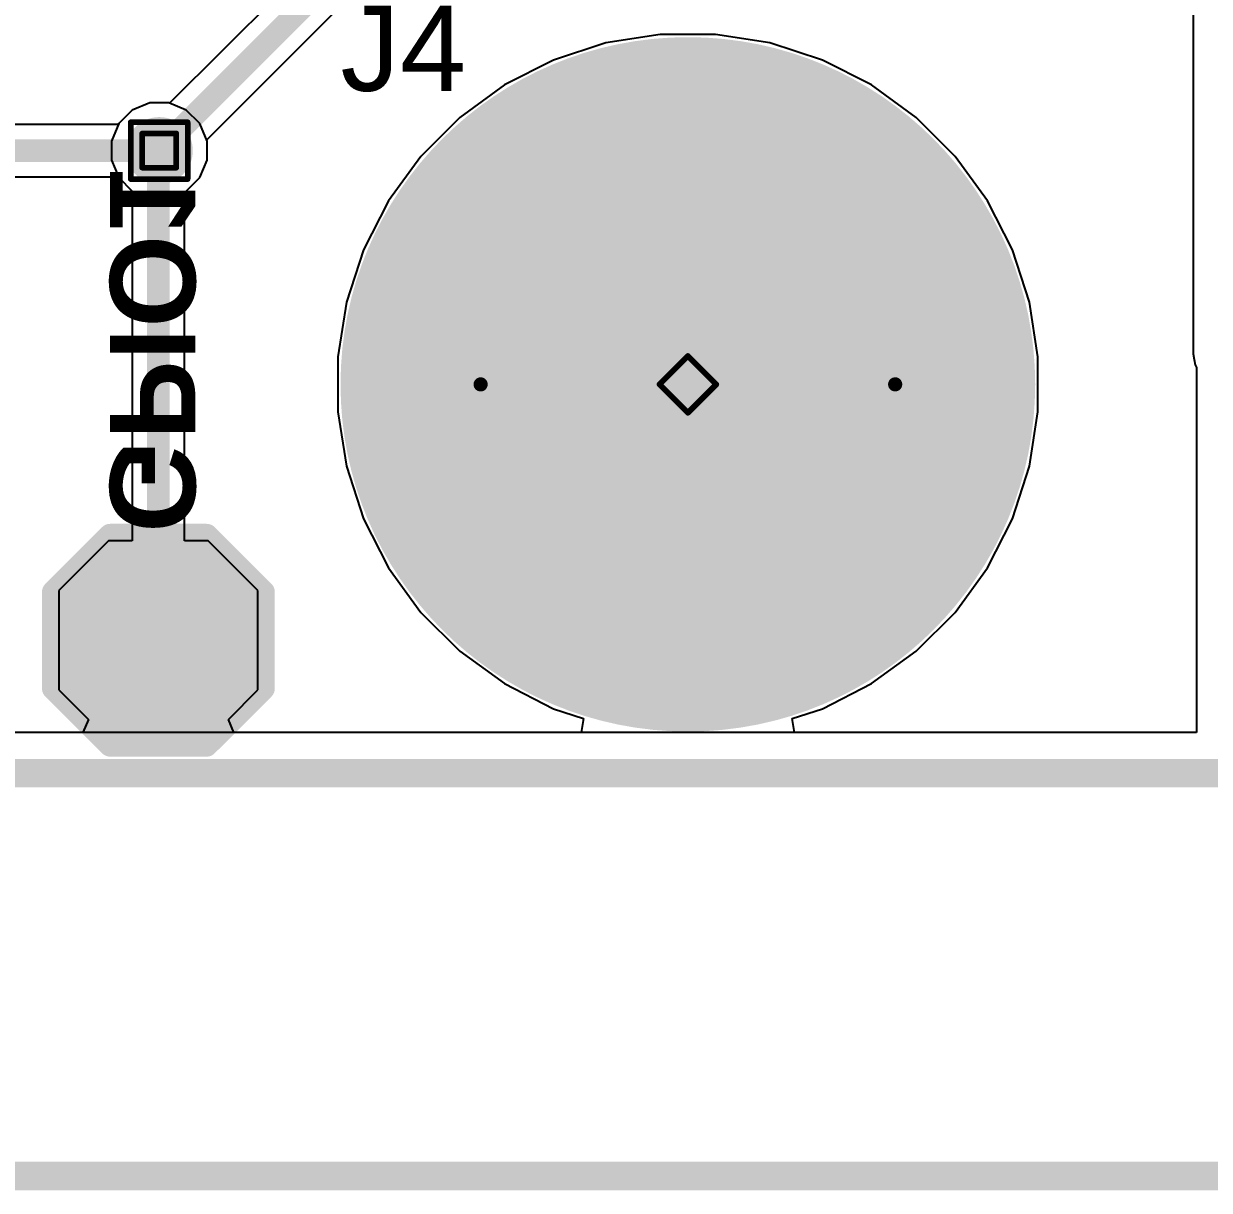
# Model space of a CAD drawing. Header units: inches. Extents: x -22 to 5433, y -13 to 5447.
# Drawn here: x 56.48 to 67.07, y -7.23 to 3.19 of the extents above; entities that cross this region are included whole.
import ezdxf

# ---------------------------------------------------------------- set-up
doc = ezdxf.new("R2010")
doc.units = ezdxf.units.IN
for name, color, linetype in [('Board_outline', 216, 'Continuous'), ('Bottom Layer', 5, 'Continuous'), ('Bottom Overlay', 54, 'Continuous'), ('Bottom Paste', 16, 'Continuous'), ('Bottom Solder', 6, 'Continuous'), ('Drill Drawing', 1, 'Continuous'), ('Ground', 16, 'Continuous'), ('Multi-Layer', 9, 'Continuous'), ('Pad Holes', 156, 'Continuous'), ('Power', 76, 'Continuous'), ('Top Layer', 1, 'Continuous'), ('Top Overlay', 2, 'Continuous'), ('Top Solder', 216, 'Continuous'), ('Via Holes', 16, 'Continuous')]:
    doc.layers.add(name, color=color, linetype=linetype)
doc.styles.add('Arial', font='', dxfattribs={"height": 0.2})
doc.styles.add('Arial_Bold', font='', dxfattribs={"height": 0.2})
doc.styles.get('Arial').set_extended_font_data('Arial')
doc.styles.get('Arial_Bold').set_extended_font_data('Arial', bold=True)

msp = doc.modelspace()

# ---------------------------------------------------------------- hatches: boundary and pattern name
at = {"layer": 'Bottom Layer'}
h = msp.add_hatch(color=5, dxfattribs=at)
edge = h.paths.add_edge_path()
edge.add_arc((62.412, -0.031), 3, 0, 360)
h = msp.add_hatch(color=5, dxfattribs=at)
edge = h.paths.add_edge_path()
edge.add_arc((57.691, 2.057), 0.3, 0, 360)
msp.add_hatch(color=5, dxfattribs=at).paths.add_polyline_path([(58.064, -1.555), (57.302, -1.555), (56.921, -1.936), (56.921, -2.698), (57.302, -3.079), (58.064, -3.079), (58.445, -2.698), (58.445, -1.936)])
at = {"layer": 'Bottom Paste'}
msp.add_hatch(color=16, dxfattribs=at).paths.add_polyline_path([(58.064, -1.555), (57.302, -1.555), (56.921, -1.936), (56.921, -2.698), (57.302, -3.079), (58.064, -3.079), (58.445, -2.698), (58.445, -1.936)])
at = {"layer": 'Bottom Solder'}
h = msp.add_hatch(color=6, dxfattribs=at)
edge = h.paths.add_edge_path()
edge.add_arc((62.412, -0.031), 3.102, 0, 360)
msp.add_hatch(color=6, dxfattribs=at).paths.add_polyline_path([(58.115, -1.453), (57.252, -1.453), (56.82, -1.885), (56.82, -2.749), (57.252, -3.18), (58.115, -3.18), (58.547, -2.749), (58.547, -1.885)])
at = {"layer": 'Ground'}
h = msp.add_hatch(color=16, dxfattribs=at)
edge = h.paths.add_edge_path()
edge.add_arc((62.412, -0.031), 3, 0, 360)
h = msp.add_hatch(color=16, dxfattribs=at)
edge = h.paths.add_edge_path()
edge.add_arc((57.691, 2.057), 0.3, 0, 360)
at = {"layer": 'Multi-Layer'}
h = msp.add_hatch(color=9, dxfattribs=at)
edge = h.paths.add_edge_path()
edge.add_arc((62.412, -0.031), 3, 0, 360)
at = {"layer": 'Pad Holes'}
h = msp.add_hatch(color=7, dxfattribs=at)
edge = h.paths.add_edge_path()
edge.add_arc((62.412, -0.031), 1.85, 0, 360)
at = {"layer": 'Power'}
h = msp.add_hatch(color=76, dxfattribs=at)
edge = h.paths.add_edge_path()
edge.add_arc((62.412, -0.031), 3, 0, 360)
h = msp.add_hatch(color=76, dxfattribs=at)
edge = h.paths.add_edge_path()
edge.add_arc((57.691, 2.057), 0.3, 0, 360)
at = {"layer": 'Top Layer'}
h = msp.add_hatch(color=1, dxfattribs=at)
edge = h.paths.add_edge_path()
edge.add_arc((62.412, -0.031), 3, 0, 360)
h = msp.add_hatch(color=1, dxfattribs=at)
edge = h.paths.add_edge_path()
edge.add_arc((57.691, 2.057), 0.3, 0, 360)
at = {"layer": 'Top Solder'}
h = msp.add_hatch(color=216, dxfattribs=at)
edge = h.paths.add_edge_path()
edge.add_arc((62.412, -0.031), 3.102, 0, 360)
at = {"layer": 'Via Holes'}
h = msp.add_hatch(color=7, dxfattribs=at)
edge = h.paths.add_edge_path()
edge.add_arc((57.691, 2.057), 0.15, 0, 360)

# ---------------------------------------------------------------- linework, layer by layer
at = {"layer": 'Board_outline'}
for points in [[(64.263, -0.031, 0.127, 0.127, 1), (60.561, -0.031, 0.127, 0.127, 1)], [(60.53, -0.031, 0.0635, 0.0635, 1), (60.593, -0.031, 0.0635, 0.0635, 1)], [(64.232, -0.031, 0.0635, 0.0635, 1), (64.295, -0.031, 0.0635, 0.0635, 1)]]:
    msp.add_lwpolyline(points, format="xyseb", close=True, dxfattribs=at)
msp.add_lwpolyline([(-4.689, -3.505, 0.254, 0.254, 0), (67.311, -3.505, 0.254, 0.254, 0)], format="xyseb", dxfattribs=at)
msp.add_lwpolyline([(-4.689, -3.505, 0.254, 0.254, 0), (67.311, -3.505, 0.254, 0.254, 0)], format="xyseb", dxfattribs=at)
at = {"layer": 'Bottom Layer'}
for p, q in [((66.924, 5.393), (66.924, 0.243)), ((57.606, 2.484), (57.449, 2.419)), ((57.776, 2.484), (57.606, 2.484)), ((57.932, 2.419), (57.776, 2.484)), ((57.449, 2.419), (57.329, 2.299)), ((58.053, 2.299), (57.932, 2.419)), ((57.329, 2.299), (57.264, 2.142)), ((58.118, 2.142), (58.053, 2.299)), ((57.264, 2.142), (57.264, 1.972)), ((58.118, 1.972), (58.118, 2.142)), ((57.264, 1.972), (57.329, 1.816)), ((58.053, 1.816), (58.118, 1.972)), ((57.329, 1.816), (57.449, 1.695)), ((57.932, 1.695), (58.053, 1.816)), ((57.449, 1.695), (57.45, 1.695)), ((57.45, 1.695), (57.45, -1.428)), ((57.916, 1.689), (57.932, 1.695)), ((57.916, -1.428), (57.916, 1.689)), ((66.924, 0.243), (66.934, 0.192)), ((66.934, 0.192), (66.944, 0.144)), ((66.944, 0.144), (66.954, 0.119)), ((66.954, 0.119), (66.954, -3.142)), ((57.239, -1.428), (56.794, -1.872)), ((57.45, -1.428), (57.239, -1.428)), ((58.128, -1.428), (57.916, -1.428)), ((58.572, -1.872), (58.128, -1.428)), ((56.794, -1.872), (56.794, -2.761)), ((58.572, -2.761), (58.572, -1.872)), ((56.794, -2.761), (57.058, -3.025)), ((58.309, -3.025), (58.572, -2.761)), ((57.058, -3.025), (57.01, -3.142)), ((58.357, -3.142), (58.309, -3.025)), ((57.01, -3.142), (55.921, -3.142)), ((66.954, -3.142), (58.357, -3.142))]:
    msp.add_line(p, q, dxfattribs=at)
msp.add_lwpolyline([(57.683, -2.317, 0.203, 0.203, 0), (57.683, 2.057, 0.203, 0.203, 0)], format="xyseb", dxfattribs=at)
for points in [[(57.633, 2.057, 0.102, 0.102, 1), (57.734, 2.057, 0.102, 0.102, 1)], [(57.633, -2.317, 0.102, 0.102, 1), (57.734, -2.317, 0.102, 0.102, 1)]]:
    msp.add_lwpolyline(points, format="xyseb", close=True, dxfattribs=at)
at = {"layer": 'Bottom Overlay'}
for points in [[(56.744, -1.885, 0.2, 0.2, 0), (57.252, -1.377, 0.2, 0.2, 0)], [(57.252, -1.377, 0.2, 0.2, 0), (58.115, -1.377, 0.2, 0.2, 0)], [(58.115, -1.377, 0.2, 0.2, 0), (58.623, -1.885, 0.2, 0.2, 0)], [(56.744, -2.749, 0.2, 0.2, 0), (56.744, -1.885, 0.2, 0.2, 0)], [(58.623, -2.749, 0.2, 0.2, 0), (58.623, -1.885, 0.2, 0.2, 0)], [(56.744, -2.749, 0.2, 0.2, 0), (57.252, -3.257, 0.2, 0.2, 0)], [(58.115, -3.257, 0.2, 0.2, 0), (58.623, -2.749, 0.2, 0.2, 0)], [(57.252, -3.257, 0.2, 0.2, 0), (58.115, -3.257, 0.2, 0.2, 0)]]:
    msp.add_lwpolyline(points, format="xyseb", dxfattribs=at)
for points in [[(57.202, -1.377, 0.1, 0.1, 1), (57.302, -1.377, 0.1, 0.1, 1)], [(57.202, -1.377, 0.1, 0.1, 1), (57.302, -1.377, 0.1, 0.1, 1)], [(58.065, -1.377, 0.1, 0.1, 1), (58.165, -1.377, 0.1, 0.1, 1)], [(58.065, -1.377, 0.1, 0.1, 1), (58.165, -1.377, 0.1, 0.1, 1)], [(56.694, -1.885, 0.1, 0.1, 1), (56.794, -1.885, 0.1, 0.1, 1)], [(56.694, -1.885, 0.1, 0.1, 1), (56.794, -1.885, 0.1, 0.1, 1)], [(58.573, -1.885, 0.1, 0.1, 1), (58.673, -1.885, 0.1, 0.1, 1)], [(58.573, -1.885, 0.1, 0.1, 1), (58.673, -1.885, 0.1, 0.1, 1)], [(56.694, -2.749, 0.1, 0.1, 1), (56.794, -2.749, 0.1, 0.1, 1)], [(56.694, -2.749, 0.1, 0.1, 1), (56.794, -2.749, 0.1, 0.1, 1)], [(58.573, -2.749, 0.1, 0.1, 1), (58.673, -2.749, 0.1, 0.1, 1)], [(58.573, -2.749, 0.1, 0.1, 1), (58.673, -2.749, 0.1, 0.1, 1)], [(57.202, -3.257, 0.1, 0.1, 1), (57.302, -3.257, 0.1, 0.1, 1)], [(57.202, -3.257, 0.1, 0.1, 1), (57.302, -3.257, 0.1, 0.1, 1)], [(58.065, -3.257, 0.1, 0.1, 1), (58.165, -3.257, 0.1, 0.1, 1)], [(58.065, -3.257, 0.1, 0.1, 1), (58.165, -3.257, 0.1, 0.1, 1)]]:
    msp.add_lwpolyline(points, format="xyseb", close=True, dxfattribs=at)
at = {"layer": 'Drill Drawing'}
for points in [[(57.437, 2.311, 0.0508, 0.0508, 0), (57.945, 2.311, 0.0508, 0.0508, 0)], [(57.437, 1.803, 0.0508, 0.0508, 0), (57.437, 2.311, 0.0508, 0.0508, 0)], [(57.945, 1.803, 0.0508, 0.0508, 0), (57.945, 2.311, 0.0508, 0.0508, 0)], [(57.538, 2.21, 0.0508, 0.0508, 0), (57.843, 2.21, 0.0508, 0.0508, 0)], [(57.538, 1.905, 0.0508, 0.0508, 0), (57.538, 2.21, 0.0508, 0.0508, 0)], [(57.843, 1.905, 0.0508, 0.0508, 0), (57.843, 2.21, 0.0508, 0.0508, 0)], [(57.538, 1.905, 0.0508, 0.0508, 0), (57.843, 1.905, 0.0508, 0.0508, 0)], [(57.437, 1.803, 0.0508, 0.0508, 0), (57.945, 1.803, 0.0508, 0.0508, 0)], [(62.158, -0.031, 0.0508, 0.0508, 0), (62.412, 0.223, 0.0508, 0.0508, 0)], [(62.412, 0.223, 0.0508, 0.0508, 0), (62.666, -0.031, 0.0508, 0.0508, 0)], [(62.158, -0.031, 0.0508, 0.0508, 0), (62.412, -0.285, 0.0508, 0.0508, 0)], [(62.412, -0.285, 0.0508, 0.0508, 0), (62.666, -0.031, 0.0508, 0.0508, 0)]]:
    msp.add_lwpolyline(points, format="xyseb", dxfattribs=at)
for points in [[(57.424, 2.311, 0.0254, 0.0254, 1), (57.449, 2.311, 0.0254, 0.0254, 1)], [(57.424, 2.311, 0.0254, 0.0254, 1), (57.449, 2.311, 0.0254, 0.0254, 1)], [(57.932, 2.311, 0.0254, 0.0254, 1), (57.957, 2.311, 0.0254, 0.0254, 1)], [(57.932, 2.311, 0.0254, 0.0254, 1), (57.957, 2.311, 0.0254, 0.0254, 1)], [(57.526, 2.21, 0.0254, 0.0254, 1), (57.551, 2.21, 0.0254, 0.0254, 1)], [(57.526, 2.21, 0.0254, 0.0254, 1), (57.551, 2.21, 0.0254, 0.0254, 1)], [(57.83, 2.21, 0.0254, 0.0254, 1), (57.856, 2.21, 0.0254, 0.0254, 1)], [(57.83, 2.21, 0.0254, 0.0254, 1), (57.856, 2.21, 0.0254, 0.0254, 1)], [(57.526, 1.905, 0.0254, 0.0254, 1), (57.551, 1.905, 0.0254, 0.0254, 1)], [(57.526, 1.905, 0.0254, 0.0254, 1), (57.551, 1.905, 0.0254, 0.0254, 1)], [(57.83, 1.905, 0.0254, 0.0254, 1), (57.856, 1.905, 0.0254, 0.0254, 1)], [(57.83, 1.905, 0.0254, 0.0254, 1), (57.856, 1.905, 0.0254, 0.0254, 1)], [(57.424, 1.803, 0.0254, 0.0254, 1), (57.449, 1.803, 0.0254, 0.0254, 1)], [(57.424, 1.803, 0.0254, 0.0254, 1), (57.449, 1.803, 0.0254, 0.0254, 1)], [(57.932, 1.803, 0.0254, 0.0254, 1), (57.957, 1.803, 0.0254, 0.0254, 1)], [(57.932, 1.803, 0.0254, 0.0254, 1), (57.957, 1.803, 0.0254, 0.0254, 1)], [(62.4, 0.223, 0.0254, 0.0254, 1), (62.425, 0.223, 0.0254, 0.0254, 1)], [(62.4, 0.223, 0.0254, 0.0254, 1), (62.425, 0.223, 0.0254, 0.0254, 1)], [(62.146, -0.031, 0.0254, 0.0254, 1), (62.171, -0.031, 0.0254, 0.0254, 1)], [(62.146, -0.031, 0.0254, 0.0254, 1), (62.171, -0.031, 0.0254, 0.0254, 1)], [(62.654, -0.031, 0.0254, 0.0254, 1), (62.679, -0.031, 0.0254, 0.0254, 1)], [(62.654, -0.031, 0.0254, 0.0254, 1), (62.679, -0.031, 0.0254, 0.0254, 1)], [(62.4, -0.285, 0.0254, 0.0254, 1), (62.425, -0.285, 0.0254, 0.0254, 1)], [(62.4, -0.285, 0.0254, 0.0254, 1), (62.425, -0.285, 0.0254, 0.0254, 1)]]:
    msp.add_lwpolyline(points, format="xyseb", close=True, dxfattribs=at)
at = {"layer": 'Ground'}
for p, q in [((66.924, 5.393), (66.924, 0.243)), ((57.606, 2.484), (57.449, 2.419)), ((57.776, 2.484), (57.606, 2.484)), ((57.932, 2.419), (57.776, 2.484)), ((57.449, 2.419), (57.329, 2.299)), ((58.053, 2.299), (57.932, 2.419)), ((57.329, 2.299), (57.264, 2.142)), ((58.118, 2.142), (58.053, 2.299)), ((57.264, 2.142), (57.264, 1.972)), ((58.118, 1.972), (58.118, 2.142)), ((57.264, 1.972), (57.329, 1.816)), ((58.053, 1.816), (58.118, 1.972)), ((57.329, 1.816), (57.449, 1.695)), ((57.932, 1.695), (58.053, 1.816)), ((57.449, 1.695), (57.606, 1.63)), ((57.776, 1.63), (57.932, 1.695)), ((57.606, 1.63), (57.776, 1.63)), ((66.924, 0.243), (66.934, 0.192)), ((66.934, 0.192), (66.944, 0.144)), ((66.944, 0.144), (66.954, 0.119)), ((66.954, 0.119), (66.954, -3.142)), ((66.954, -3.142), (-4.689, -3.142))]:
    msp.add_line(p, q, dxfattribs=at)
at = {"layer": 'Power'}
for p, q in [((66.924, 5.393), (66.924, 0.243)), ((58.903, 3.599), (57.784, 2.481)), ((58.114, 2.151), (59.301, 3.338)), ((62.166, 3.096), (61.68, 3.019)), ((62.659, 3.096), (62.166, 3.096)), ((63.145, 3.019), (62.659, 3.096)), ((61.68, 3.019), (61.212, 2.867)), ((63.613, 2.867), (63.145, 3.019)), ((61.212, 2.867), (60.773, 2.644)), ((64.051, 2.644), (63.613, 2.867)), ((60.773, 2.644), (60.375, 2.354)), ((64.45, 2.354), (64.051, 2.644)), ((57.606, 2.484), (57.449, 2.419)), ((57.776, 2.484), (57.606, 2.484)), ((57.784, 2.481), (57.776, 2.484)), ((57.449, 2.419), (57.329, 2.299)), ((60.375, 2.354), (60.027, 2.006)), ((64.798, 2.006), (64.45, 2.354)), ((57.325, 2.29), (47.068, 2.29)), ((57.329, 2.299), (57.325, 2.29)), ((58.118, 2.142), (58.114, 2.151)), ((58.118, 1.972), (58.118, 2.142)), ((58.053, 1.816), (58.118, 1.972)), ((60.027, 2.006), (59.738, 1.608)), ((65.087, 1.608), (64.798, 2.006)), ((55.765, 1.824), (57.325, 1.824)), ((57.325, 1.824), (57.329, 1.816)), ((57.329, 1.816), (57.449, 1.695)), ((57.932, 1.695), (58.053, 1.816)), ((57.449, 1.695), (57.606, 1.63)), ((57.776, 1.63), (57.932, 1.695)), ((57.606, 1.63), (57.776, 1.63)), ((59.738, 1.608), (59.514, 1.17)), ((65.31, 1.17), (65.087, 1.608)), ((59.514, 1.17), (59.362, 0.702)), ((65.462, 0.702), (65.31, 1.17)), ((59.362, 0.702), (59.285, 0.215)), ((65.539, 0.215), (65.462, 0.702)), ((59.285, 0.215), (59.285, -0.277)), ((65.539, -0.277), (65.539, 0.215)), ((66.924, 0.243), (66.934, 0.192)), ((66.934, 0.192), (66.944, 0.144)), ((66.944, 0.144), (66.954, 0.119)), ((66.954, 0.119), (66.954, -3.142)), ((59.285, -0.277), (59.362, -0.763)), ((65.462, -0.763), (65.539, -0.277)), ((59.362, -0.763), (59.514, -1.231)), ((65.31, -1.231), (65.462, -0.763)), ((59.514, -1.231), (59.738, -1.67)), ((65.087, -1.67), (65.31, -1.231)), ((59.738, -1.67), (60.027, -2.068)), ((64.798, -2.068), (65.087, -1.67)), ((60.027, -2.068), (60.375, -2.416)), ((64.45, -2.416), (64.798, -2.068)), ((60.375, -2.416), (60.773, -2.705)), ((64.051, -2.705), (64.45, -2.416)), ((60.773, -2.705), (61.212, -2.929)), ((63.613, -2.929), (64.051, -2.705)), ((61.212, -2.929), (61.48, -3.015)), ((63.345, -3.015), (63.613, -2.929)), ((61.48, -3.015), (61.459, -3.142)), ((63.365, -3.142), (63.345, -3.015)), ((61.459, -3.142), (39.646, -3.142)), ((66.954, -3.142), (63.365, -3.142))]:
    msp.add_line(p, q, dxfattribs=at)
for points in [[(57.691, 2.057, 0.203, 0.203, 0), (59.136, 3.503, 0.203, 0.203, 0)], [(39.055, 2.057, 0.203, 0.203, 0), (57.691, 2.057, 0.203, 0.203, 0)]]:
    msp.add_lwpolyline(points, format="xyseb", dxfattribs=at)
msp.add_lwpolyline([(57.64, 2.057, 0.102, 0.102, 1), (57.741, 2.057, 0.102, 0.102, 1)], format="xyseb", close=True, dxfattribs=at)
msp.add_lwpolyline([(57.64, 2.057, 0.102, 0.102, 1), (57.741, 2.057, 0.102, 0.102, 1)], format="xyseb", close=True, dxfattribs=at)
at = {"layer": 'Top Layer'}
for p, q in [((66.924, 5.393), (66.924, 0.243)), ((57.606, 2.484), (57.449, 2.419)), ((57.776, 2.484), (57.606, 2.484)), ((57.932, 2.419), (57.776, 2.484)), ((57.449, 2.419), (57.329, 2.299)), ((58.053, 2.299), (57.932, 2.419)), ((57.329, 2.299), (57.264, 2.142)), ((58.118, 2.142), (58.053, 2.299)), ((57.264, 2.142), (57.264, 1.972)), ((58.118, 1.972), (58.118, 2.142)), ((57.264, 1.972), (57.329, 1.816)), ((58.053, 1.816), (58.118, 1.972)), ((57.329, 1.816), (57.449, 1.695)), ((57.932, 1.695), (58.053, 1.816)), ((57.449, 1.695), (57.606, 1.63)), ((57.776, 1.63), (57.932, 1.695)), ((57.606, 1.63), (57.776, 1.63)), ((66.924, 0.243), (66.934, 0.192)), ((66.934, 0.192), (66.944, 0.144)), ((66.944, 0.144), (66.954, 0.119)), ((66.954, 0.119), (66.954, -3.142)), ((66.954, -3.142), (55.416, -3.142))]:
    msp.add_line(p, q, dxfattribs=at)
at = {"layer": 'Top Overlay'}
msp.add_lwpolyline([(36.032, -7.104, 0.254, 0.254, 0), (78.541, -7.104, 0.254, 0.254, 0)], format="xyseb", dxfattribs=at)

# ---------------------------------------------------------------- texts
at = {"layer": 'Bottom Overlay', "style": 'Arial_Bold', "text_generation_flag": 2}
msp.add_text('GPIO1', height=0.762, rotation=270, dxfattribs=at).set_placement((57.251, -1.357))
at = {"layer": 'Top Overlay', "style": 'Arial'}
msp.add_text('J4', height=0.762, dxfattribs=at).set_placement((59.309, 2.591))

doc.saveas('drawing.dxf')
